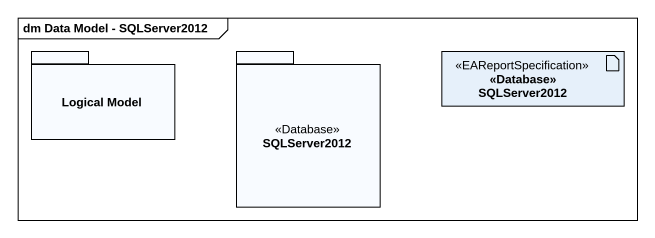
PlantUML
@startuml
mainframe dm Data Model - SQLServer2012
package "Logical Model" as Logical_Model {
}
package SQLServer2012 <<Database>> {
}
artifact "<<Database>> SQLServer2012" as Database_SQLServer2012 <<EAReportSpecification>>
@enduml
